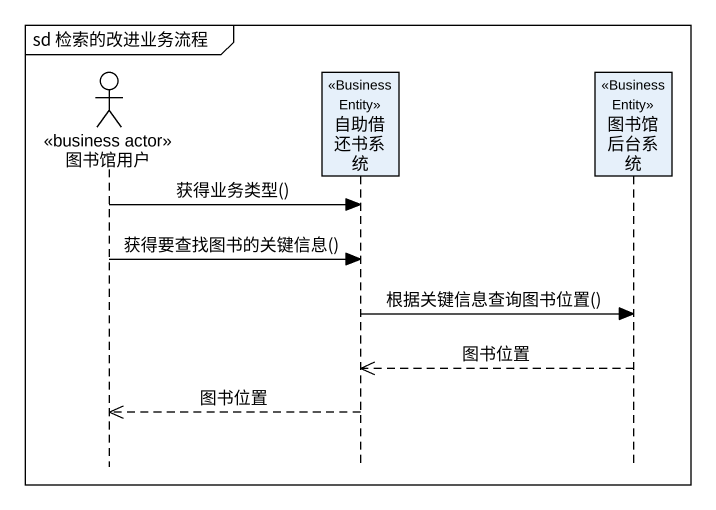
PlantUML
@startuml
mainframe sd 检索的改进业务流程
hide footbox
actor 图书馆用户 <<business actor>>
participant 自助借还书系统 <<Business Entity>>
participant 图书馆后台系统 <<Business Entity>>

图书馆用户 -> 自助借还书系统 : 获得业务类型()
图书馆用户 -> 自助借还书系统 : 获得要查找图书的关键信息()
自助借还书系统 -> 图书馆后台系统 : 根据关键信息查询图书位置()
图书馆后台系统 -->> 自助借还书系统 : 图书位置
自助借还书系统 -->> 图书馆用户 : 图书位置
@enduml
